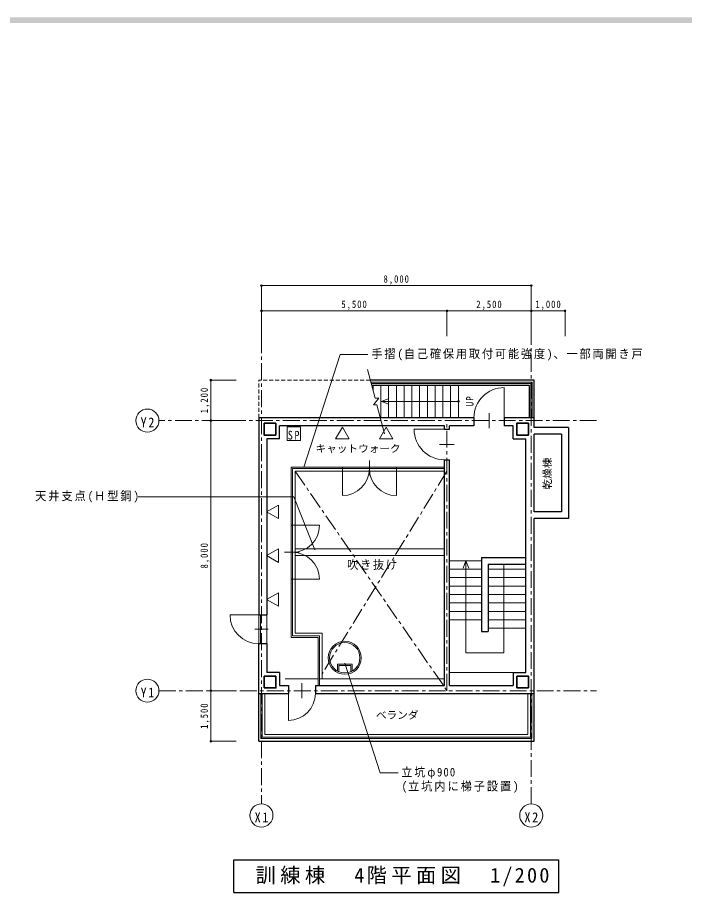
# Model space of a CAD drawing. Units: millimetres at full size. Extents: x -38230 to 40344, y -28542 to 27899.
# Drawn here: x -11251 to 8525, y 736 to 26657 of the extents above; entities that cross this region are included whole.
import ezdxf
from ezdxf.enums import TextEntityAlignment as Align

# ---------------------------------------------------------------- set-up
doc = ezdxf.new("R2010")
doc.units = ezdxf.units.MM
doc.header["$LTSCALE"] = 100
doc.header["$PDMODE"] = 32
doc.header["$PDSIZE"] = 50
doc.linetypes.add('CHAIN1', pattern=[8, 5, -1, 1, -1])
doc.linetypes.add('DASHED1', pattern=[1.8, 1.2, -0.6])
for name, color, linetype, lineweight in [('1-1_極細線', 4, 'Continuous', 9), ('1-2_細線', 7, 'Continuous', 18), ('1-3_中線', 3, 'Continuous', 25), ('1-4_太線', 2, 'Continuous', 35), ('1-8_ﾊｯﾁﾝｸﾞ', 7, 'Continuous', 18), ('1-A_中芯線', 4, 'CHAIN1', 9), ('1-D_文字', 4, 'Continuous', 9), ('1-E_寸法', 4, 'Continuous', 9), ('2-8_ﾊｯﾁﾝｸﾞ', 1, 'Continuous', 18), ('2-D_2-Dﾚｲﾔ', 7, 'Continuous', 18)]:
    doc.layers.add(name, color=color, linetype=linetype, lineweight=lineweight)
doc.layers.add('F-D', color=150, linetype='Continuous')
doc.styles.add('ＭＳ ゴシック', font='')
doc.styles.get('ＭＳ ゴシック').set_extended_font_data('MS Gothic')

# ---------------------------------------------------------------- blocks, each defined once
blk = doc.blocks.new('通り芯2')
at = {"layer": '1-D_文字', "color": 7, "lineweight": 18}
blk.add_circle((0, 0), 513, dxfattribs=at)

msp = doc.modelspace()

# ---------------------------------------------------------------- linework, layer by layer
at = {"layer": '1-1_極細線', "linetype": 'DASHED1'}
for p in [(-789.7, 15914.8), (-4098.8, 14795.8)]:
    msp.add_line(p, (-4098.8, 15914.8), dxfattribs=at)
at = {"layer": '1-1_極細線'}
for p, q in [((-773.7, 15854.8), (4012.7, 15854.8)), ((-763.1, 15814.8), (3972.7, 15814.8)), ((3972.7, 14795.8), (3972.7, 15814.8)), ((4012.7, 14795.8), (4012.7, 15854.8)), ((3182.2, 15697.9), (3182.2, 14795.8)), ((2732.2, 14933.6), (2732.2, 14496.1)), ((505.1, 14457.3), (1407.2, 14457.3)), ((1263.4, 14007.3), (1700.9, 14007.3)), ((-817.8, 13534.1), (-817.8, 13095.6)), ((-3137.8, 13334.8), (-3137.8, 8294.8)), ((1407.2, 13334.8), (-3137.8, 13334.8)), ((-3097.8, 13294.8), (-3097.8, 8334.8)), ((1407.2, 13294.8), (-3097.8, 13294.8)), ((-1617.8, 13334.8), (-1617.8, 12494.8)), ((-17.8, 13334.8), (-17.8, 12494.8)), ((-3137.8, 11614.8), (-2297.8, 11614.8)), ((-3337, 10814.8), (-2898.6, 10814.8)), ((-3137.8, 10014.8), (-2297.8, 10014.8)), ((-4948.8, 8957.9), (-4098.8, 8957.9)), ((-3137.8, 8294.8), (-2337.8, 8294.8)), ((-3097.8, 8334.8), (-2297.8, 8334.8)), ((-2337.8, 8294.8), (-2337.8, 6872.3)), ((-2297.8, 8334.8), (-2297.8, 6872.3)), ((-2817.8, 6496.1), (-2817.8, 6933.6)), ((-4037.8, 6633.8), (-4037.8, 5294.8)), ((-3217.8, 5833.8), (-3217.8, 6633.8)), ((3962.2, 6633.8), (3962.2, 5334.8)), ((4002.2, 6633.8), (4002.2, 5294.8)), ((-4037.8, 5294.8), (4002.2, 5294.8))]:
    msp.add_line(p, q, dxfattribs=at)
msp.add_lwpolyline([(-3997.8, 6633.8), (-3997.8, 5334.8), (3962.2, 5334.8)], dxfattribs=at)
for centre, radius, start, end in [((3182.2, 14795.8), 900, 90, 180), ((1407.2, 14457.3), 900, 180, 270), ((-1617.8, 13294.8), 800, 270, 0), ((-17.8, 13294.8), 800, 180, 270), ((-3097.8, 11614.8), 800, 270, 0), ((-3097.8, 10014.8), 800, 0, 90), ((-4098.8, 8957.9), 850, 180, 270), ((-3217.8, 6633.8), 800, 270, 0)]:
    msp.add_arc(centre, radius, start, end, dxfattribs=at)
at = {"layer": '1-2_細線'}
for p, q in [((-2762.2, 13334.8), (-1685.5, 16670.8)), ((-649.1, 15384.8), (-873, 16229.2)), ((-707.8, 15754.8), (-707.8, 15606.4)), ((-477.8, 15754.8), (-477.8, 14814.8)), ((-247.8, 15754.8), (-247.8, 14814.8)), ((-17.8, 15754.8), (-17.8, 14814.8)), ((212.2, 15754.8), (212.2, 14814.8)), ((442.2, 15754.8), (442.2, 14814.8)), ((672.2, 15754.8), (672.2, 14814.8)), ((902.2, 15754.8), (902.2, 14814.8)), ((1132.2, 15754.8), (1132.2, 14814.8)), ((1362.2, 15754.8), (1362.2, 14814.8)), ((1592.2, 15754.8), (1592.2, 14814.8)), ((1822.2, 15754.8), (1822.2, 14814.8)), ((-693.3, 15184.8), (-537.7, 15384.8)), ((-649.1, 15384.8), (-537.7, 15384.8)), ((-458.1, 15284.8), (-241.8, 15370.9)), ((-693.3, 15184.8), (-596, 15184.8)), ((-596, 15184.8), (-368.8, 14328)), ((-458.1, 15284.8), (-241.8, 15198.8)), ((-458.1, 15284.8), (1822.2, 15284.8)), ((-3017.8, 13214.8), (-3017.8, 8414.8)), ((-3017.8, 13214.8), (1407.2, 13214.8)), ((-3017.8, 10914.8), (1382.2, 10914.8)), ((-3017.8, 10714.8), (1382.2, 10714.8)), ((1582.2, 10564.8), (2507.2, 10564.8)), ((2044.7, 10564.8), (1958.6, 10348.5)), ((2044.7, 10564.8), (2130.7, 10348.5)), ((2044.7, 10564.8), (2044.7, 7839.8)), ((3169.7, 10464.8), (3169.7, 7839.8)), ((1582.2, 10314.8), (2507.2, 10314.8)), ((2707.2, 10314.8), (3824.7, 10314.8)), ((1582.2, 10064.8), (2507.2, 10064.8)), ((2707.2, 10064.8), (3824.7, 10064.8)), ((1582.2, 9814.8), (2507.2, 9814.8)), ((2707.2, 9814.8), (3824.7, 9814.8)), ((1582.2, 9564.8), (2507.2, 9564.8)), ((2707.2, 9564.8), (3824.7, 9564.8)), ((1582.2, 9314.8), (2507.2, 9314.8)), ((2707.2, 9314.8), (3824.7, 9314.8)), ((1582.2, 9064.8), (2507.2, 9064.8)), ((1582.2, 8814.8), (2507.2, 8814.8)), ((2707.2, 9064.8), (3824.7, 9064.8)), ((2707.2, 8814.8), (3824.7, 8814.8)), ((2707.2, 8564.8), (3824.7, 8564.8)), ((-2217.8, 8414.8), (-3017.8, 8414.8)), ((-2217.8, 8414.8), (-2217.8, 7064.8)), ((3169.7, 7839.8), (2044.7, 7839.8)), ((-497.4, 4279), (-1547.8, 7533.4)), ((-1327.5, 7497.4), (-1767.5, 7497.4)), ((-1767.5, 7297.3), (-1767.5, 7497.4)), ((-1727.5, 7277.4), (-1727.5, 7457.4)), ((-1367.5, 7457.4), (-1727.5, 7457.4)), ((-1367.5, 7277.4), (-1367.5, 7457.4)), ((-1327.5, 7297.3), (-1327.5, 7497.4)), ((-3317.8, 7064.8), (-2337.8, 7064.8)), ((-2297.8, 7064.8), (1407.2, 7064.8)), ((3444.7, 7252.3), (1557.2, 7252.3)), ((-3917.8, 5414.8), (-3917.8, 6633.8)), ((3882.2, 6633.8), (3882.2, 5414.8)), ((-3917.8, 5414.8), (3882.2, 5414.8)), ((-497.4, 4279), (37, 4279))]:
    msp.add_line(p, q, dxfattribs=at)
msp.add_lwpolyline([(-2432.4, 10884.9), (-3054.3, 12456.3), (-7671.7, 12456.3)], dxfattribs=at)
msp.add_circle((-1547.5, 7689.8), 450, dxfattribs=at)
msp.add_point((1822.2, 15284.8), dxfattribs=at)
at = {"layer": '1-3_中線'}
for p, q in [((4063.2, 15914.8), (-789.7, 15914.8)), ((4063.2, 14514.8), (4063.2, 15914.8)), ((3922.2, 15754.8), (-747.2, 15754.8)), ((3922.2, 15754.8), (3922.2, 14795.8)), ((-4098.8, 14795.8), (-4098.8, 8957.9)), ((2282.2, 14795.8), (-4098.8, 14795.8)), ((4063.2, 14795.8), (3182.2, 14795.8)), ((3182.2, 14795.8), (3182.2, 14557.3)), ((-3480.3, 14177.3), (-3480.3, 14557.3)), ((1407.2, 14557.3), (-3480.3, 14557.3)), ((1407.2, 14457.3), (1407.2, 14557.3)), ((1557.2, 14457.3), (1557.2, 14557.3)), ((3444.7, 14557.3), (3182.2, 14557.3)), ((3444.7, 14177.3), (3444.7, 14557.3)), ((1407.2, 14457.3), (1557.2, 14457.3)), ((5082.2, 14514.8), (4063.2, 14514.8)), ((4882.2, 14314.8), (4063.2, 14314.8)), ((4063.2, 12014.8), (4063.2, 14314.8)), ((4882.2, 14314.8), (4882.2, 12014.8)), ((5082.2, 14514.8), (5082.2, 11814.8)), ((-3480.3, 14177.3), (-3860.3, 14177.3)), ((-3860.3, 14177.3), (-3860.3, 8957.9)), ((3444.7, 14177.3), (3824.7, 14177.3)), ((1407.2, 6872.3), (1407.2, 13557.3)), ((1407.2, 13557.3), (1557.2, 13557.3)), ((1557.2, 6872.3), (1557.2, 13557.3)), ((4882.2, 12014.8), (4063.2, 12014.8)), ((5082.2, 11814.8), (4063.2, 11814.8)), ((4063.2, 5214.8), (4063.2, 11814.8)), ((2507.2, 10664.8), (2507.2, 8464.8)), ((2507.2, 10664.8), (3824.7, 10664.8)), ((2707.2, 10464.8), (2707.2, 8464.8)), ((2707.2, 10464.8), (3824.7, 10464.8)), ((-4098.8, 8957.9), (-3860.3, 8957.9)), ((2507.2, 8464.8), (2707.2, 8464.8)), ((-4098.8, 5214.8), (-4098.8, 8107.9)), ((-4098.8, 8107.9), (-3860.3, 8107.9)), ((-3860.3, 8107.9), (-3860.3, 7252.3)), ((-3480.3, 7252.3), (-3860.3, 7252.3)), ((-3480.3, 7252.3), (-3480.3, 6872.3)), ((3444.7, 7252.3), (3444.7, 6872.3)), ((-3480.3, 6872.3), (-3217.8, 6872.3)), ((-3217.8, 6872.3), (-3217.8, 6633.8)), ((-2417.8, 6872.3), (1407.2, 6872.3)), ((-2417.8, 6872.3), (-2417.8, 6633.8)), ((1557.2, 6872.3), (3444.7, 6872.3)), ((-4098.8, 6633.8), (-3217.8, 6633.8)), ((-2417.8, 6633.8), (4063.2, 6633.8)), ((-4098.8, 5214.8), (4063.2, 5214.8))]:
    msp.add_line(p, q, dxfattribs=at)
for points in [[(2282.2, 14795.8), (2282.2, 14557.3), (1557.2, 14557.3)], [(3444.7, 7252.3), (3824.7, 7252.3), (3824.7, 14177.3)], [(-4836.1, 736.3), (-4836.1, 1708.9), (4800.5, 1708.9)], [(-4836.1, 736.3), (4800.5, 736.3), (4800.5, 1708.9)]]:
    msp.add_lwpolyline(points, dxfattribs=at)
at = {"layer": '1-4_太線'}
for p, q in [((-3937.8, 14634.8), (-3587.8, 14634.8)), ((-3587.8, 14284.8), (-3587.8, 14634.8)), ((3902.2, 14634.8), (3902.2, 14284.8)), ((3552.2, 14284.8), (3902.2, 14284.8)), ((-3937.8, 6794.8), (-3937.8, 7144.8)), ((-3587.8, 7144.8), (-3937.8, 7144.8)), ((3552.2, 7144.8), (3552.2, 6794.8)), ((3902.2, 6794.8), (3552.2, 6794.8))]:
    msp.add_line(p, q, dxfattribs=at)
for points in [[(-3937.8, 14634.8), (-3937.8, 14284.8), (-3587.8, 14284.8)], [(3902.2, 14634.8), (3552.2, 14634.8), (3552.2, 14284.8)], [(-3937.8, 6794.8), (-3587.8, 6794.8), (-3587.8, 7144.8)], [(3902.2, 6794.8), (3902.2, 7144.8), (3552.2, 7144.8)]]:
    msp.add_lwpolyline(points, dxfattribs=at)
at = {"layer": '1-8_ﾊｯﾁﾝｸﾞ', "color": 1}
for p, q in [((-1817.8, 14176.2), (-1617.8, 14522.6)), ((-1417.8, 14176.2), (-1617.8, 14522.6)), ((-517.8, 14176.2), (-317.8, 14522.6)), ((-117.8, 14176.2), (-317.8, 14522.6)), ((-1817.8, 14176.2), (-1417.8, 14176.2)), ((-517.8, 14176.2), (-117.8, 14176.2)), ((-3516.9, 12214.8), (-3863.4, 12014.8)), ((-3516.9, 11814.8), (-3516.9, 12214.8)), ((-3516.9, 11814.8), (-3863.4, 12014.8)), ((-3516.9, 10914.8), (-3863.4, 10714.8)), ((-3516.9, 10514.8), (-3516.9, 10914.8)), ((-3516.9, 10514.8), (-3863.4, 10714.8)), ((-3516.9, 9614.8), (-3863.4, 9414.8)), ((-3516.9, 9214.8), (-3516.9, 9614.8)), ((-3516.9, 9214.8), (-3863.4, 9414.8))]:
    msp.add_line(p, q, dxfattribs=at)
at = {"layer": '1-A_中芯線'}
for p, q in [((-4017.8, 17214.8), (-4017.8, 3360.1)), ((3982.2, 3360.1), (3982.2, 17214.8)), ((5919.3, 14714.8), (-7057.6, 14714.8)), ((1482.2, 6714.8), (1482.2, 14714.8)), ((-3017.8, 13214.8), (1482.2, 6714.8)), ((1482.2, 13214.8), (-2217.8, 7214.8)), ((-7057.6, 6714.8), (5919.3, 6714.8))]:
    msp.add_line(p, q, dxfattribs=at)
at = {"layer": '1-D_文字', "color": 7, "lineweight": 18}
msp.add_line((-1685.5, 16670.8), (-859.6, 16670.8), dxfattribs=at)
at = {"layer": '1-D_文字'}
for p, q in [((-4098.8, 8107.9), (-4098.8, 8957.9)), ((-4042.8, 8107.9), (-4042.8, 8957.9)), ((-3860.3, 8957.9), (-3860.3, 8107.9)), ((-4217.8, 8532.9), (-3817.8, 8532.9))]:
    msp.add_line(p, q, dxfattribs=at)
at = {"layer": '1-D_文字', "color": 7, "lineweight": 18}
msp.add_circle((-1547.5, 7689.8), 490, dxfattribs=at)
at = {"layer": '1-E_寸法'}
for p, q in [((-4017.8, 18714.8), (-4017.8, 17964.8)), ((3982.2, 18714.8), (-4017.8, 18714.8)), ((3982.2, 18714.8), (3982.2, 17964.8)), ((-4017.8, 17964.8), (-4017.8, 17214.8)), ((-4017.8, 17964.8), (1482.2, 17964.8)), ((1482.2, 17964.8), (1482.2, 17214.8)), ((1482.2, 17964.8), (3982.2, 17964.8)), ((3982.2, 17964.8), (3982.2, 17214.8)), ((3982.2, 17964.8), (4982.2, 17964.8)), ((4982.2, 17964.8), (4982.2, 17214.8)), ((-5517.8, 15914.8), (-4767.8, 15914.8)), ((-5517.8, 15914.8), (-5517.8, 14714.8)), ((-5517.8, 14714.8), (-4767.8, 14714.8)), ((-5517.8, 14714.8), (-5517.8, 6714.8)), ((-5517.8, 6714.8), (-4767.8, 6714.8)), ((-5517.8, 6714.8), (-5517.8, 5214.8)), ((-5517.8, 5214.8), (-4767.8, 5214.8))]:
    msp.add_line(p, q, dxfattribs=at)
at = {"layer": '1-E_寸法', "color": 2}
for p in [(-4017.8, 18714.8), (3982.2, 18714.8), (-4017.8, 17964.8), (1482.2, 17964.8), (3982.2, 17964.8), (4982.2, 17964.8), (-5517.8, 15914.8), (-5517.8, 14714.8), (-5517.8, 6714.8), (-5517.8, 5214.8)]:
    msp.add_point(p, dxfattribs=at)
at = {"layer": '2-8_ﾊｯﾁﾝｸﾞ'}
msp.add_lwpolyline([(-3258.4, 14126.4), (-2858.4, 14126.4), (-2858.4, 14526.4), (-3258.4, 14526.4)], close=True, dxfattribs=at)
at = {"layer": 'F-D'}
msp.add_solid([(-38230.5, 26497.1), (-38230.5, 26657.1), (39682.4, 26497.1), (39682.4, 26657.1)], dxfattribs=at)

# ---------------------------------------------------------------- block references
at = {"layer": '1-D_文字', "xscale": 0.6666667, "yscale": 0.6666667}
for p in [(-7399.3, 14714.8), (-7399.3, 6714.8), (-4017.8, 3018.3), (3982.2, 3018.3)]:
    msp.add_blockref('通り芯2', p, dxfattribs=at)

# ---------------------------------------------------------------- texts
at = {"layer": '1-2_細線', "insert": (-10728.2, 12286.1), "char_height": 256.6, "attachment_point": 7, "style": 'ＭＳ ゴシック'}
msp.add_mtext('\\T1.17;\\W0.95;天井支点(Ｈ型鋼)', dxfattribs=at)
at = {"layer": '1-D_文字', "color": 7, "style": 'ＭＳ ゴシック', "width": 1.05}
for s, p in [('キャットウォーク', (-2412.1, 13710.8)), ('ベランダ', (-622.8, 5814.8))]:
    msp.add_text(s, height=219.9, dxfattribs=at).set_placement(p, align=Align.BOTTOM_LEFT)
msp.add_text('乾燥棟', height=219.9, rotation=90, dxfattribs=at).set_placement((4636.9, 12675.2), align=Align.BOTTOM_LEFT)
at = {"layer": '1-D_文字', "color": 7, "char_height": 256.6, "attachment_point": 7, "style": 'ＭＳ ゴシック'}
for s, insert in [('\\T1.16;\\W0.95;手摺(自己確保用取付可能強度)、一部両開き戸', (-759.6, 16495.8)), ('\\T1.15;\\W0.95;吹き抜け', (-1476.6, 10288.8)), ('\\T1.21;\\W0.9;立坑φ900', (137, 4104)), ('\\T1.17;\\W0.95;(立坑内に梯子設置)', (137, 3687.1))]:
    msp.add_mtext(s, dxfattribs=dict(at, insert=insert))
at = {"layer": '1-D_文字', "color": 7, "insert": (2272.2, 15137.3), "char_height": 219.9, "attachment_point": 7, "rotation": 90, "style": 'ＭＳ ゴシック'}
msp.add_mtext('\\T1.23;\\W0.9;UP', dxfattribs=at)
at = {"layer": '1-D_文字', "color": 3, "char_height": 293.3, "attachment_point": 7, "style": 'ＭＳ ゴシック'}
for s, insert in [('\\T1.28;\\W0.9;Y2', (-7601.8, 14514.8)), ('\\T1.28;\\W0.9;Y1', (-7601.8, 6514.8)), ('\\T1.28;\\W0.9;X1', (-4220.3, 2818.3)), ('\\T1.28;\\W0.9;X2', (3779.7, 2818.3))]:
    msp.add_mtext(s, dxfattribs=dict(at, insert=insert))
at = {"layer": '1-D_文字', "color": 2, "insert": (-4192.8, 922.6), "char_height": 439.9, "attachment_point": 7, "style": 'ＭＳ ゴシック'}
msp.add_mtext('\\T1.22;訓練棟\u30004階平面図\u30001/200', dxfattribs=at)
at = {"layer": '1-E_寸法', "color": 7, "char_height": 219.9, "attachment_point": 7, "style": 'ＭＳ ゴシック'}
for s, insert in [('\\T1.23;\\W0.85;8,000', (-397.8, 18744.8)), ('\\T1.23;\\W0.85;5,500', (-1647.8, 17994.8)), ('\\T1.23;\\W0.85;2,500', (2352.2, 17994.8)), ('\\T1.23;\\W0.85;1,000', (4102.2, 17994.8))]:
    msp.add_mtext(s, dxfattribs=dict(at, insert=insert))
at = {"layer": '1-E_寸法', "color": 7, "char_height": 219.9, "attachment_point": 7, "rotation": 90, "style": 'ＭＳ ゴシック'}
for s, insert in [('\\T1.23;\\W0.85;1,200', (-5547.8, 14934.8)), ('\\T1.23;\\W0.85;8,000', (-5547.8, 10334.8)), ('\\T1.23;\\W0.85;1,500', (-5547.8, 5584.8))]:
    msp.add_mtext(s, dxfattribs=dict(at, insert=insert))
at = {"layer": '2-D_2-Dﾚｲﾔ', "color": 1, "insert": (-3235.9, 14151.4), "char_height": 256.6, "attachment_point": 7, "style": 'ＭＳ ゴシック'}
msp.add_mtext('\\T1.33;\\W0.85;SP', dxfattribs=at)

doc.saveas('drawing.dxf')
